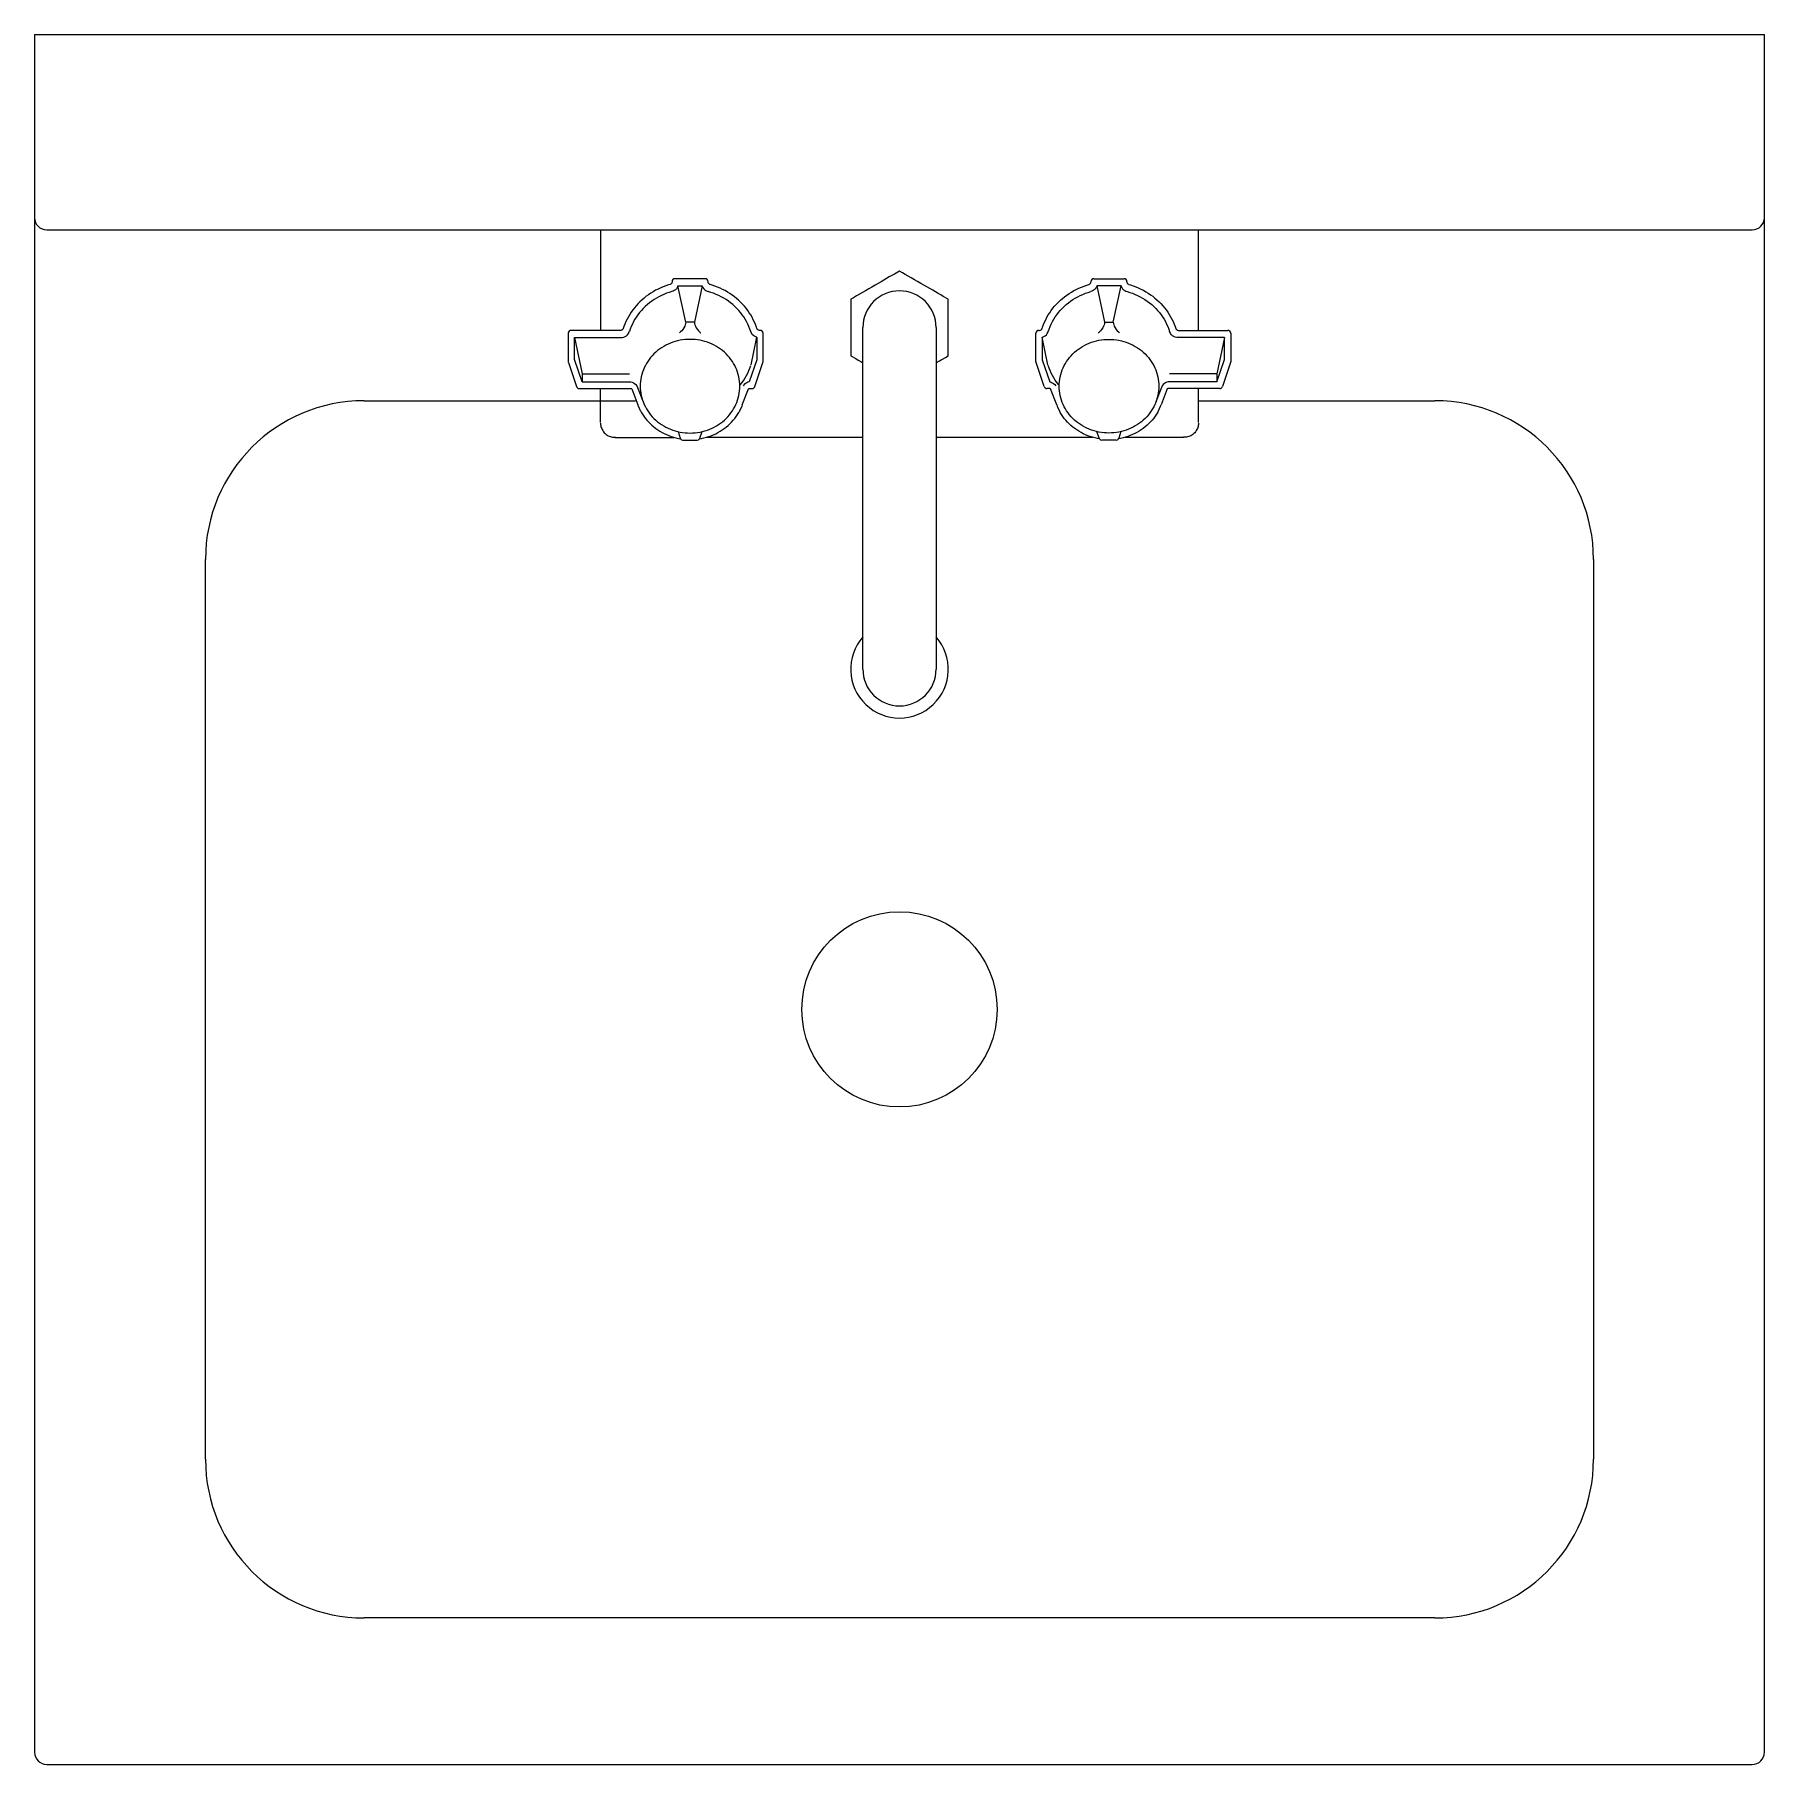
# Model space of a CAD drawing. Header units: inches. Extents: x 10091 to 10541, y 17551 to 18001.
import ezdxf

# ---------------------------------------------------------------- set-up
doc = ezdxf.new("R2010")
doc.units = ezdxf.units.IN
doc.header["$MEASUREMENT"] = 0
doc.layers.add('freecads.com', color=7, linetype='Continuous')

msp = doc.modelspace()

# ---------------------------------------------------------------- linework, layer by layer
at = {"layer": 'freecads.com'}
for p, q in [((10091.24, 18000.94), (10541.24, 18000.94)), ((10091.24, 18000.94), (10091.24, 17554.11)), ((10541.24, 17554.11), (10541.24, 18000.94)), ((10094.41, 17950.14), (10538.06, 17950.14)), ((10238.45, 17950.14), (10238.45, 17943.14)), ((10394.03, 17943.14), (10394.03, 17950.14)), ((10238.45, 17943.14), (10238.45, 17923.99)), ((10394.03, 17923.99), (10394.03, 17943.14)), ((10265.69, 17937.42), (10257.82, 17937.42)), ((10312.17, 17937.05), (10311.43, 17936.63)), ((10312.88, 17937.47), (10312.17, 17937.05)), ((10313.59, 17937.88), (10312.88, 17937.47)), ((10314.27, 17938.27), (10313.59, 17937.88)), ((10314.94, 17938.65), (10314.27, 17938.27)), ((10316.24, 17939.4), (10314.94, 17938.65)), ((10316.98, 17938.97), (10316.24, 17939.4)), ((10317.74, 17938.54), (10316.98, 17938.97)), ((10318.51, 17938.09), (10317.74, 17938.54)), ((10319.29, 17937.64), (10318.51, 17938.09)), ((10320.11, 17937.17), (10319.29, 17937.64)), ((10320.94, 17936.69), (10320.11, 17937.17)), ((10366.79, 17937.42), (10374.65, 17937.42)), ((10250.36, 17932.86), (10249.8, 17932.41)), ((10250.95, 17933.28), (10250.36, 17932.86)), ((10251.55, 17933.68), (10250.95, 17933.28)), ((10252.16, 17934.06), (10251.55, 17933.68)), ((10252.8, 17934.42), (10252.16, 17934.06)), ((10253.45, 17934.75), (10252.8, 17934.42)), ((10253.64, 17932.73), (10253, 17932.38)), ((10254.11, 17935.05), (10253.45, 17934.75)), ((10254.3, 17933.06), (10253.64, 17932.73)), ((10254.78, 17935.33), (10254.11, 17935.05)), ((10254.97, 17933.36), (10254.3, 17933.06)), ((10255.47, 17935.58), (10254.78, 17935.33)), ((10255.65, 17933.64), (10254.97, 17933.36)), ((10256.16, 17935.81), (10255.47, 17935.58)), ((10256.35, 17933.88), (10255.65, 17933.64)), ((10256.54, 17935.92), (10256.16, 17935.81)), ((10257.05, 17934.1), (10256.35, 17933.88)), ((10256.56, 17935.93), (10256.54, 17935.92)), ((10256.69, 17935.98), (10256.56, 17935.93)), ((10256.81, 17936.06), (10256.69, 17935.98)), ((10256.91, 17936.16), (10256.81, 17936.06)), ((10256.99, 17936.26), (10256.91, 17936.16)), ((10257.04, 17936.38), (10256.99, 17936.26)), ((10257.06, 17936.51), (10257.04, 17936.38)), ((10257.34, 17934.2), (10257.05, 17934.1)), ((10257.06, 17936.66), (10257.06, 17936.56)), ((10257.06, 17936.56), (10257.06, 17936.51)), ((10257.62, 17934.33), (10257.34, 17934.2)), ((10257.93, 17934.55), (10257.62, 17934.33)), ((10258.2, 17934.82), (10257.93, 17934.55)), ((10258.42, 17935.13), (10258.2, 17934.82)), ((10258.58, 17935.47), (10258.42, 17935.13)), ((10258.61, 17935.54), (10258.58, 17935.47)), ((10260.64, 17926.09), (10258.61, 17935.54)), ((10258.61, 17935.54), (10264.9, 17935.54)), ((10264.9, 17935.54), (10262.87, 17926.09)), ((10264.9, 17935.54), (10264.93, 17935.47)), ((10264.93, 17935.47), (10265.09, 17935.13)), ((10265.09, 17935.13), (10265.31, 17934.82)), ((10265.31, 17934.82), (10265.58, 17934.55)), ((10265.58, 17934.55), (10265.9, 17934.33)), ((10265.9, 17934.33), (10266.17, 17934.2)), ((10266.17, 17934.2), (10266.46, 17934.1)), ((10266.45, 17936.56), (10266.45, 17936.66)), ((10266.45, 17936.49), (10266.45, 17936.56)), ((10266.48, 17936.37), (10266.45, 17936.49)), ((10267.17, 17933.88), (10266.46, 17934.1)), ((10266.53, 17936.25), (10266.48, 17936.37)), ((10266.6, 17936.15), (10266.53, 17936.25)), ((10266.7, 17936.06), (10266.6, 17936.15)), ((10266.81, 17935.99), (10266.7, 17936.06)), ((10266.94, 17935.93), (10266.81, 17935.99)), ((10266.97, 17935.92), (10266.94, 17935.93)), ((10267.53, 17935.76), (10266.97, 17935.92)), ((10267.86, 17933.64), (10267.17, 17933.88)), ((10268.22, 17935.52), (10267.53, 17935.76)), ((10268.54, 17933.36), (10267.86, 17933.64)), ((10268.91, 17935.26), (10268.22, 17935.52)), ((10269.21, 17933.06), (10268.54, 17933.36)), ((10269.58, 17934.98), (10268.91, 17935.26)), ((10269.87, 17932.73), (10269.21, 17933.06)), ((10270.23, 17934.66), (10269.58, 17934.98)), ((10270.51, 17932.38), (10269.87, 17932.73)), ((10270.88, 17934.33), (10270.23, 17934.66)), ((10271.51, 17933.97), (10270.88, 17934.33)), ((10272.12, 17933.58), (10271.51, 17933.97)), ((10272.72, 17933.18), (10272.12, 17933.58)), ((10273.29, 17932.75), (10272.72, 17933.18)), ((10273.85, 17932.29), (10273.29, 17932.75)), ((10304.28, 17932.5), (10303.54, 17932.07)), ((10305.04, 17932.94), (10304.28, 17932.5)), ((10305.81, 17933.38), (10305.04, 17932.94)), ((10306.59, 17933.83), (10305.81, 17933.38)), ((10307.41, 17934.3), (10306.59, 17933.83)), ((10308.24, 17934.78), (10307.41, 17934.3)), ((10309.06, 17935.26), (10308.24, 17934.78)), ((10309.89, 17935.74), (10309.06, 17935.26)), ((10310.69, 17936.2), (10309.89, 17935.74)), ((10311.43, 17936.63), (10310.69, 17936.2)), ((10321.76, 17936.22), (10320.94, 17936.69)), ((10322.59, 17935.74), (10321.76, 17936.22)), ((10323.39, 17935.28), (10322.59, 17935.74)), ((10324.13, 17934.85), (10323.39, 17935.28)), ((10324.87, 17934.42), (10324.13, 17934.85)), ((10325.58, 17934.01), (10324.87, 17934.42)), ((10326.29, 17933.6), (10325.58, 17934.01)), ((10326.97, 17933.21), (10326.29, 17933.6)), ((10327.64, 17932.82), (10326.97, 17933.21)), ((10328.94, 17932.07), (10327.64, 17932.82)), ((10358.63, 17932.29), (10359.19, 17932.75)), ((10359.19, 17932.75), (10359.76, 17933.18)), ((10359.76, 17933.18), (10360.36, 17933.58)), ((10360.36, 17933.58), (10360.97, 17933.97)), ((10360.97, 17933.97), (10361.6, 17934.33)), ((10361.6, 17934.33), (10362.24, 17934.66)), ((10361.97, 17932.38), (10362.61, 17932.73)), ((10362.24, 17934.66), (10362.9, 17934.98)), ((10362.61, 17932.73), (10363.26, 17933.06)), ((10362.9, 17934.98), (10363.57, 17935.26)), ((10363.26, 17933.06), (10363.93, 17933.36)), ((10363.57, 17935.26), (10364.26, 17935.52)), ((10363.93, 17933.36), (10364.62, 17933.64)), ((10364.26, 17935.52), (10364.95, 17935.76)), ((10364.62, 17933.64), (10365.31, 17933.88)), ((10364.95, 17935.76), (10365.51, 17935.92)), ((10365.31, 17933.88), (10366.02, 17934.1)), ((10365.51, 17935.92), (10365.54, 17935.93)), ((10365.54, 17935.93), (10365.67, 17935.99)), ((10365.67, 17935.99), (10365.78, 17936.06)), ((10365.78, 17936.06), (10365.88, 17936.15)), ((10365.88, 17936.15), (10365.95, 17936.25)), ((10365.95, 17936.25), (10366, 17936.37)), ((10366, 17936.37), (10366.03, 17936.49)), ((10366.31, 17934.2), (10366.02, 17934.1)), ((10366.03, 17936.56), (10366.03, 17936.66)), ((10366.03, 17936.49), (10366.03, 17936.56)), ((10366.58, 17934.33), (10366.31, 17934.2)), ((10366.9, 17934.55), (10366.58, 17934.33)), ((10367.17, 17934.82), (10366.9, 17934.55)), ((10367.39, 17935.13), (10367.17, 17934.82)), ((10367.55, 17935.47), (10367.39, 17935.13)), ((10367.58, 17935.54), (10367.55, 17935.47)), ((10367.58, 17935.54), (10369.61, 17926.09)), ((10373.87, 17935.54), (10367.58, 17935.54)), ((10371.84, 17926.09), (10373.87, 17935.54)), ((10373.87, 17935.54), (10373.9, 17935.47)), ((10373.9, 17935.47), (10374.06, 17935.13)), ((10374.06, 17935.13), (10374.28, 17934.82)), ((10374.28, 17934.82), (10374.55, 17934.55)), ((10374.55, 17934.55), (10374.86, 17934.33)), ((10374.86, 17934.33), (10375.14, 17934.2)), ((10375.14, 17934.2), (10375.43, 17934.1)), ((10375.42, 17936.66), (10375.42, 17936.56)), ((10375.42, 17936.56), (10375.42, 17936.51)), ((10375.42, 17936.51), (10375.44, 17936.38)), ((10375.43, 17934.1), (10376.13, 17933.88)), ((10375.44, 17936.38), (10375.49, 17936.26)), ((10375.49, 17936.26), (10375.57, 17936.16)), ((10375.57, 17936.16), (10375.67, 17936.06)), ((10375.67, 17936.06), (10375.78, 17935.98)), ((10375.78, 17935.98), (10375.92, 17935.93)), ((10375.92, 17935.93), (10375.94, 17935.92)), ((10375.94, 17935.92), (10376.32, 17935.81)), ((10376.13, 17933.88), (10376.83, 17933.64)), ((10376.32, 17935.81), (10377.01, 17935.58)), ((10376.83, 17933.64), (10377.51, 17933.36)), ((10377.01, 17935.58), (10377.7, 17935.33)), ((10377.51, 17933.36), (10378.18, 17933.06)), ((10377.7, 17935.33), (10378.37, 17935.05)), ((10378.18, 17933.06), (10378.84, 17932.73)), ((10378.37, 17935.05), (10379.03, 17934.75)), ((10378.84, 17932.73), (10379.47, 17932.38)), ((10379.03, 17934.75), (10379.68, 17934.42)), ((10379.68, 17934.42), (10380.31, 17934.06)), ((10380.31, 17934.06), (10380.93, 17933.68)), ((10380.93, 17933.68), (10381.53, 17933.28)), ((10381.53, 17933.28), (10382.12, 17932.86)), ((10382.12, 17932.86), (10382.68, 17932.41)), ((10246.07, 17928.15), (10245.71, 17927.54)), ((10246.45, 17928.74), (10246.07, 17928.15)), ((10246.86, 17929.32), (10246.45, 17928.74)), ((10247.29, 17929.88), (10246.86, 17929.32)), ((10247.75, 17930.42), (10247.29, 17929.88)), ((10248.23, 17930.95), (10247.75, 17930.42)), ((10248.2, 17928.06), (10247.8, 17927.48)), ((10248.64, 17928.63), (10248.2, 17928.06)), ((10248.73, 17931.46), (10248.23, 17930.95)), ((10249.1, 17929.18), (10248.64, 17928.63)), ((10249.26, 17931.94), (10248.73, 17931.46)), ((10249.59, 17929.7), (10249.1, 17929.18)), ((10249.8, 17932.41), (10249.26, 17931.94)), ((10250.11, 17930.21), (10249.59, 17929.7)), ((10250.64, 17930.69), (10250.11, 17930.21)), ((10251.2, 17931.15), (10250.64, 17930.69)), ((10251.78, 17931.58), (10251.2, 17931.15)), ((10252.38, 17931.99), (10251.78, 17931.58)), ((10253, 17932.38), (10252.38, 17931.99)), ((10271.13, 17931.99), (10270.51, 17932.38)), ((10271.73, 17931.58), (10271.13, 17931.99)), ((10272.31, 17931.15), (10271.73, 17931.58)), ((10272.87, 17930.69), (10272.31, 17931.15)), ((10273.41, 17930.21), (10272.87, 17930.69)), ((10273.92, 17929.7), (10273.41, 17930.21)), ((10274.39, 17931.82), (10273.85, 17932.29)), ((10274.41, 17929.18), (10273.92, 17929.7)), ((10274.91, 17931.33), (10274.39, 17931.82)), ((10274.87, 17928.63), (10274.41, 17929.18)), ((10275.31, 17928.06), (10274.87, 17928.63)), ((10275.41, 17930.82), (10274.91, 17931.33)), ((10275.72, 17927.48), (10275.31, 17928.06)), ((10275.88, 17930.29), (10275.41, 17930.82)), ((10276.33, 17929.74), (10275.88, 17930.29)), ((10276.76, 17929.17), (10276.33, 17929.74)), ((10277.16, 17928.59), (10276.76, 17929.17)), ((10277.54, 17928), (10277.16, 17928.59)), ((10303.54, 17932.07), (10303.54, 17924.74)), ((10328.94, 17924.74), (10328.94, 17932.07)), ((10354.94, 17928), (10355.32, 17928.59)), ((10355.32, 17928.59), (10355.72, 17929.17)), ((10355.72, 17929.17), (10356.15, 17929.74)), ((10356.15, 17929.74), (10356.6, 17930.29)), ((10356.6, 17930.29), (10357.07, 17930.82)), ((10356.76, 17927.48), (10357.17, 17928.06)), ((10357.07, 17930.82), (10357.57, 17931.33)), ((10357.17, 17928.06), (10357.61, 17928.63)), ((10357.57, 17931.33), (10358.09, 17931.82)), ((10357.61, 17928.63), (10358.07, 17929.18)), ((10358.07, 17929.18), (10358.56, 17929.7)), ((10358.09, 17931.82), (10358.63, 17932.29)), ((10358.56, 17929.7), (10359.07, 17930.21)), ((10359.07, 17930.21), (10359.61, 17930.69)), ((10359.61, 17930.69), (10360.17, 17931.15)), ((10360.17, 17931.15), (10360.75, 17931.58)), ((10360.75, 17931.58), (10361.35, 17931.99)), ((10361.35, 17931.99), (10361.97, 17932.38)), ((10379.47, 17932.38), (10380.1, 17931.99)), ((10380.1, 17931.99), (10380.7, 17931.58)), ((10380.7, 17931.58), (10381.28, 17931.15)), ((10381.28, 17931.15), (10381.84, 17930.69)), ((10381.84, 17930.69), (10382.37, 17930.21)), ((10382.37, 17930.21), (10382.89, 17929.7)), ((10382.68, 17932.41), (10383.22, 17931.94)), ((10382.89, 17929.7), (10383.38, 17929.18)), ((10383.22, 17931.94), (10383.75, 17931.46)), ((10383.38, 17929.18), (10383.84, 17928.63)), ((10383.75, 17931.46), (10384.25, 17930.95)), ((10383.84, 17928.63), (10384.27, 17928.06)), ((10384.25, 17930.95), (10384.73, 17930.42)), ((10384.27, 17928.06), (10384.68, 17927.48)), ((10384.73, 17930.42), (10385.19, 17929.88)), ((10385.19, 17929.88), (10385.62, 17929.32)), ((10385.62, 17929.32), (10386.03, 17928.74)), ((10386.03, 17928.74), (10386.41, 17928.15)), ((10386.41, 17928.15), (10386.77, 17927.54)), ((10243.64, 17923.99), (10230.84, 17923.99)), ((10243.71, 17923.99), (10243.64, 17923.99)), ((10243.85, 17924.02), (10243.71, 17923.99)), ((10243.98, 17924.06), (10243.85, 17924.02)), ((10244.11, 17924.13), (10243.98, 17924.06)), ((10244.21, 17924.22), (10244.11, 17924.13)), ((10244.29, 17924.31), (10244.21, 17924.22)), ((10244.35, 17924.43), (10244.29, 17924.31)), ((10244.37, 17924.48), (10244.35, 17924.43)), ((10244.55, 17924.99), (10244.37, 17924.47)), ((10244.8, 17925.65), (10244.55, 17924.99)), ((10245.07, 17926.29), (10244.8, 17925.65)), ((10245.38, 17926.92), (10245.07, 17926.29)), ((10245.71, 17927.54), (10245.38, 17926.92)), ((10245.86, 17923.4), (10245.96, 17923.68)), ((10246.19, 17924.34), (10245.96, 17923.68)), ((10246.45, 17924.99), (10246.19, 17924.34)), ((10246.74, 17925.64), (10246.45, 17924.99)), ((10247.06, 17926.27), (10246.74, 17925.64)), ((10247.42, 17926.88), (10247.06, 17926.27)), ((10247.8, 17927.48), (10247.42, 17926.88)), ((10259.3, 17923.61), (10259, 17923.36)), ((10259.59, 17923.91), (10259.3, 17923.61)), ((10259.87, 17924.25), (10259.59, 17923.91)), ((10260.13, 17924.65), (10259.87, 17924.25)), ((10260.36, 17925.1), (10260.13, 17924.65)), ((10260.48, 17925.41), (10260.36, 17925.1)), ((10260.58, 17925.74), (10260.48, 17925.41)), ((10260.64, 17926.09), (10260.58, 17925.74)), ((10262.87, 17926.09), (10260.64, 17926.09)), ((10262.87, 17926.09), (10262.94, 17925.74)), ((10262.94, 17925.74), (10263.03, 17925.41)), ((10263.03, 17925.41), (10263.16, 17925.1)), ((10263.16, 17925.1), (10263.38, 17924.65)), ((10263.38, 17924.65), (10263.65, 17924.25)), ((10263.65, 17924.25), (10263.92, 17923.91)), ((10263.92, 17923.91), (10264.21, 17923.61)), ((10264.21, 17923.61), (10264.51, 17923.36)), ((10276.1, 17926.88), (10275.72, 17927.48)), ((10276.45, 17926.27), (10276.1, 17926.88)), ((10276.77, 17925.64), (10276.45, 17926.27)), ((10277.06, 17924.99), (10276.77, 17925.64)), ((10277.32, 17924.34), (10277.06, 17924.99)), ((10277.55, 17923.68), (10277.32, 17924.34)), ((10277.89, 17927.39), (10277.54, 17928)), ((10277.65, 17923.4), (10277.55, 17923.68)), ((10278.21, 17926.77), (10277.89, 17927.39)), ((10278.51, 17926.13), (10278.21, 17926.77)), ((10278.78, 17925.49), (10278.51, 17926.13)), ((10279.02, 17924.83), (10278.78, 17925.49)), ((10279.14, 17924.47), (10279.02, 17924.83)), ((10279.17, 17924.4), (10279.14, 17924.48)), ((10279.23, 17924.29), (10279.17, 17924.4)), ((10279.32, 17924.2), (10279.23, 17924.29)), ((10279.42, 17924.12), (10279.32, 17924.2)), ((10279.55, 17924.05), (10279.42, 17924.12)), ((10279.68, 17924.01), (10279.55, 17924.05)), ((10279.82, 17923.99), (10279.68, 17924.01)), ((10279.87, 17923.99), (10279.82, 17923.99)), ((10279.97, 17923.99), (10279.87, 17923.99)), ((10303.54, 17924.74), (10303.54, 17917.41)), ((10306.71, 17835.84), (10306.71, 17924.74)), ((10325.76, 17924.74), (10325.76, 17835.84)), ((10328.94, 17917.41), (10328.94, 17924.74)), ((10352.5, 17923.99), (10352.61, 17923.99)), ((10352.61, 17923.99), (10352.65, 17923.99)), ((10352.65, 17923.99), (10352.8, 17924.01)), ((10352.8, 17924.01), (10352.93, 17924.05)), ((10352.93, 17924.05), (10353.06, 17924.12)), ((10353.06, 17924.12), (10353.16, 17924.2)), ((10353.16, 17924.2), (10353.25, 17924.29)), ((10353.25, 17924.29), (10353.31, 17924.4)), ((10353.31, 17924.4), (10353.34, 17924.48)), ((10353.34, 17924.47), (10353.46, 17924.83)), ((10353.46, 17924.83), (10353.7, 17925.49)), ((10353.7, 17925.49), (10353.97, 17926.13)), ((10353.97, 17926.13), (10354.27, 17926.77)), ((10354.27, 17926.77), (10354.59, 17927.39)), ((10354.59, 17927.39), (10354.94, 17928)), ((10354.82, 17923.4), (10354.93, 17923.68)), ((10354.93, 17923.68), (10355.16, 17924.34)), ((10355.16, 17924.34), (10355.42, 17924.99)), ((10355.42, 17924.99), (10355.71, 17925.64)), ((10355.71, 17925.64), (10356.03, 17926.27)), ((10356.03, 17926.27), (10356.38, 17926.88)), ((10356.38, 17926.88), (10356.76, 17927.48)), ((10368.27, 17923.61), (10367.97, 17923.36)), ((10368.56, 17923.91), (10368.27, 17923.61)), ((10368.83, 17924.25), (10368.56, 17923.91)), ((10369.1, 17924.65), (10368.83, 17924.25)), ((10369.32, 17925.1), (10369.1, 17924.65)), ((10369.45, 17925.41), (10369.32, 17925.1)), ((10369.54, 17925.74), (10369.45, 17925.41)), ((10369.61, 17926.09), (10369.54, 17925.74)), ((10369.61, 17926.09), (10371.84, 17926.09)), ((10371.84, 17926.09), (10371.9, 17925.74)), ((10371.9, 17925.74), (10372, 17925.41)), ((10372, 17925.41), (10372.12, 17925.1)), ((10372.12, 17925.1), (10372.35, 17924.65)), ((10372.35, 17924.65), (10372.61, 17924.25)), ((10372.61, 17924.25), (10372.89, 17923.91)), ((10372.89, 17923.91), (10373.18, 17923.61)), ((10373.18, 17923.61), (10373.48, 17923.36)), ((10384.68, 17927.48), (10385.06, 17926.88)), ((10385.06, 17926.88), (10385.41, 17926.27)), ((10385.41, 17926.27), (10385.74, 17925.64)), ((10385.74, 17925.64), (10386.03, 17924.99)), ((10386.03, 17924.99), (10386.29, 17924.34)), ((10386.29, 17924.34), (10386.51, 17923.68)), ((10386.62, 17923.4), (10386.51, 17923.68)), ((10386.77, 17927.54), (10387.1, 17926.92)), ((10387.1, 17926.92), (10387.41, 17926.29)), ((10387.41, 17926.29), (10387.68, 17925.65)), ((10387.68, 17925.65), (10387.93, 17924.99)), ((10387.93, 17924.99), (10388.11, 17924.47)), ((10388.11, 17924.48), (10388.12, 17924.43)), ((10388.12, 17924.43), (10388.19, 17924.31)), ((10388.19, 17924.31), (10388.27, 17924.22)), ((10388.27, 17924.22), (10388.37, 17924.13)), ((10388.37, 17924.13), (10388.5, 17924.06)), ((10388.5, 17924.06), (10388.63, 17924.02)), ((10388.63, 17924.02), (10388.77, 17923.99)), ((10388.77, 17923.99), (10388.84, 17923.99)), ((10388.84, 17923.99), (10401.64, 17923.99)), ((10230.08, 17923.23), (10230.08, 17915.84)), ((10231.72, 17922.12), (10243.73, 17922.12)), ((10231.72, 17922.12), (10233.67, 17912.68)), ((10231.72, 17916.4), (10231.72, 17922.12)), ((10243.73, 17922.12), (10244.13, 17922.15)), ((10244.13, 17922.15), (10244.51, 17922.24)), ((10244.51, 17922.24), (10244.87, 17922.39)), ((10244.87, 17922.39), (10245.19, 17922.6)), ((10245.19, 17922.6), (10245.48, 17922.85)), ((10245.48, 17922.85), (10245.71, 17923.15)), ((10245.71, 17923.15), (10245.86, 17923.4)), ((10253.82, 17919.11), (10253.31, 17918.72)), ((10254.35, 17919.47), (10253.82, 17919.11)), ((10254.9, 17919.81), (10254.35, 17919.47)), ((10255.46, 17920.13), (10254.9, 17919.81)), ((10256.05, 17920.41), (10255.46, 17920.13)), ((10256.64, 17920.67), (10256.05, 17920.41)), ((10257.25, 17920.9), (10256.64, 17920.67)), ((10257.87, 17921.1), (10257.25, 17920.9)), ((10258.51, 17921.27), (10257.87, 17921.1)), ((10259.15, 17921.41), (10258.51, 17921.27)), ((10259, 17923.36), (10258.99, 17923.36)), ((10259.79, 17921.52), (10259.15, 17921.41)), ((10260.44, 17921.6), (10259.79, 17921.52)), ((10261.1, 17921.64), (10260.44, 17921.6)), ((10261.76, 17921.66), (10261.1, 17921.64)), ((10262.41, 17921.64), (10261.76, 17921.66)), ((10263.07, 17921.6), (10262.41, 17921.64)), ((10263.72, 17921.52), (10263.07, 17921.6)), ((10264.37, 17921.41), (10263.72, 17921.52)), ((10265.01, 17921.27), (10264.37, 17921.41)), ((10264.51, 17923.36), (10264.52, 17923.36)), ((10265.64, 17921.1), (10265.01, 17921.27)), ((10266.26, 17920.9), (10265.64, 17921.1)), ((10266.87, 17920.67), (10266.26, 17920.9)), ((10267.47, 17920.41), (10266.87, 17920.67)), ((10268.05, 17920.13), (10267.47, 17920.41)), ((10268.61, 17919.81), (10268.05, 17920.13)), ((10269.16, 17919.47), (10268.61, 17919.81)), ((10269.69, 17919.11), (10269.16, 17919.47)), ((10270.2, 17918.72), (10269.69, 17919.11)), ((10277.8, 17923.15), (10277.65, 17923.4)), ((10278.03, 17922.85), (10277.8, 17923.15)), ((10278.32, 17922.6), (10278.03, 17922.85)), ((10278.65, 17922.39), (10278.32, 17922.6)), ((10278.32, 17918.44), (10279.09, 17922.22)), ((10279, 17922.24), (10278.65, 17922.39)), ((10279.09, 17922.22), (10279, 17922.24)), ((10279.09, 17922.22), (10279.09, 17916.3)), ((10280.74, 17915.84), (10280.74, 17923.23)), ((10351.74, 17915.84), (10351.74, 17923.23)), ((10353.39, 17922.22), (10353.47, 17922.24)), ((10353.39, 17922.22), (10353.39, 17916.3)), ((10354.16, 17918.44), (10353.39, 17922.22)), ((10353.47, 17922.24), (10353.83, 17922.39)), ((10353.83, 17922.39), (10354.16, 17922.6)), ((10354.16, 17922.6), (10354.44, 17922.85)), ((10354.44, 17922.85), (10354.68, 17923.15)), ((10354.68, 17923.15), (10354.82, 17923.4)), ((10362.28, 17918.72), (10362.79, 17919.11)), ((10362.79, 17919.11), (10363.32, 17919.47)), ((10363.32, 17919.47), (10363.87, 17919.81)), ((10363.87, 17919.81), (10364.43, 17920.13)), ((10364.43, 17920.13), (10365.01, 17920.41)), ((10365.01, 17920.41), (10365.61, 17920.67)), ((10365.61, 17920.67), (10366.22, 17920.9)), ((10366.22, 17920.9), (10366.84, 17921.1)), ((10366.84, 17921.1), (10367.47, 17921.27)), ((10367.47, 17921.27), (10368.11, 17921.41)), ((10367.97, 17923.36), (10367.96, 17923.36)), ((10368.11, 17921.41), (10368.76, 17921.52)), ((10368.76, 17921.52), (10369.41, 17921.6)), ((10369.41, 17921.6), (10370.07, 17921.64)), ((10370.07, 17921.64), (10370.72, 17921.66)), ((10370.72, 17921.66), (10371.38, 17921.64)), ((10371.38, 17921.64), (10372.03, 17921.6)), ((10372.03, 17921.6), (10372.69, 17921.52)), ((10372.69, 17921.52), (10373.33, 17921.41)), ((10373.33, 17921.41), (10373.97, 17921.27)), ((10373.48, 17923.36), (10373.49, 17923.36)), ((10373.97, 17921.27), (10374.6, 17921.1)), ((10374.6, 17921.1), (10375.23, 17920.9)), ((10375.23, 17920.9), (10375.84, 17920.67)), ((10375.84, 17920.67), (10376.43, 17920.41)), ((10376.43, 17920.41), (10377.02, 17920.13)), ((10377.02, 17920.13), (10377.58, 17919.81)), ((10377.58, 17919.81), (10378.13, 17919.47)), ((10378.13, 17919.47), (10378.66, 17919.11)), ((10378.66, 17919.11), (10379.17, 17918.72)), ((10386.77, 17923.15), (10386.62, 17923.4)), ((10387, 17922.85), (10386.77, 17923.15)), ((10387.29, 17922.6), (10387, 17922.85)), ((10387.61, 17922.39), (10387.29, 17922.6)), ((10387.97, 17922.24), (10387.61, 17922.39)), ((10388.35, 17922.15), (10387.97, 17922.24)), ((10388.75, 17922.12), (10388.35, 17922.15)), ((10400.75, 17922.12), (10388.75, 17922.12)), ((10400.75, 17922.12), (10398.81, 17912.68)), ((10400.75, 17916.4), (10400.75, 17922.12)), ((10402.4, 17923.23), (10402.4, 17915.84)), ((10230.12, 17915.6), (10232.2, 17909.4)), ((10233.67, 17910.62), (10231.72, 17916.4)), ((10250.12, 17914.84), (10249.84, 17914.28)), ((10250.42, 17915.39), (10250.12, 17914.84)), ((10250.75, 17915.92), (10250.42, 17915.39)), ((10251.11, 17916.44), (10250.75, 17915.92)), ((10251.5, 17916.93), (10251.11, 17916.44)), ((10251.92, 17917.41), (10251.5, 17916.93)), ((10252.36, 17917.87), (10251.92, 17917.41)), ((10252.82, 17918.31), (10252.36, 17917.87)), ((10253.31, 17918.72), (10252.82, 17918.31)), ((10270.69, 17918.31), (10270.2, 17918.72)), ((10271.15, 17917.87), (10270.69, 17918.31)), ((10271.59, 17917.41), (10271.15, 17917.87)), ((10272.01, 17916.93), (10271.59, 17917.41)), ((10272.4, 17916.44), (10272.01, 17916.93)), ((10272.76, 17915.92), (10272.4, 17916.44)), ((10273.09, 17915.39), (10272.76, 17915.92)), ((10273.4, 17914.84), (10273.09, 17915.39)), ((10273.67, 17914.28), (10273.4, 17914.84)), ((10279.09, 17916.3), (10277.14, 17910.59)), ((10277.32, 17914.17), (10277.55, 17914.84)), ((10277.61, 17915.01), (10278.32, 17918.44)), ((10278.61, 17909.4), (10280.7, 17915.6)), ((10303.54, 17917.41), (10304.84, 17916.66)), ((10304.84, 17916.66), (10305.51, 17916.27)), ((10305.51, 17916.27), (10306.19, 17915.88)), ((10306.19, 17915.88), (10306.71, 17915.57)), ((10325.76, 17915.57), (10325.89, 17915.65)), ((10325.89, 17915.65), (10326.67, 17916.1)), ((10326.67, 17916.1), (10327.05, 17916.32)), ((10327.05, 17916.32), (10327.43, 17916.54)), ((10327.43, 17916.54), (10328.19, 17916.98)), ((10328.19, 17916.98), (10328.94, 17917.41)), ((10353.87, 17909.4), (10351.78, 17915.6)), ((10353.39, 17916.3), (10355.34, 17910.59)), ((10354.87, 17915.01), (10354.16, 17918.44)), ((10355.16, 17914.17), (10354.93, 17914.84)), ((10358.81, 17914.28), (10359.08, 17914.84)), ((10359.08, 17914.84), (10359.39, 17915.39)), ((10359.39, 17915.39), (10359.72, 17915.92)), ((10359.72, 17915.92), (10360.08, 17916.44)), ((10360.08, 17916.44), (10360.47, 17916.93)), ((10360.47, 17916.93), (10360.89, 17917.41)), ((10360.89, 17917.41), (10361.33, 17917.87)), ((10361.33, 17917.87), (10361.79, 17918.31)), ((10361.79, 17918.31), (10362.28, 17918.72)), ((10379.17, 17918.72), (10379.66, 17918.31)), ((10379.66, 17918.31), (10380.12, 17917.87)), ((10380.12, 17917.87), (10380.56, 17917.41)), ((10380.56, 17917.41), (10380.98, 17916.93)), ((10380.98, 17916.93), (10381.36, 17916.44)), ((10381.36, 17916.44), (10381.73, 17915.92)), ((10381.73, 17915.92), (10382.06, 17915.39)), ((10382.06, 17915.39), (10382.36, 17914.84)), ((10382.36, 17914.84), (10382.64, 17914.28)), ((10398.81, 17910.62), (10400.75, 17916.4)), ((10402.36, 17915.6), (10400.27, 17909.4)), ((10233.67, 17912.68), (10245.98, 17912.68)), ((10233.67, 17912.68), (10233.67, 17910.62)), ((10233.67, 17910.62), (10245.98, 17910.62)), ((10245.98, 17910.62), (10246.05, 17910.62)), ((10246.05, 17910.62), (10246.39, 17910.58)), ((10246.39, 17910.58), (10246.72, 17910.5)), ((10246.72, 17910.5), (10247.02, 17910.37)), ((10247.02, 17910.37), (10247.3, 17910.2)), ((10247.3, 17910.2), (10247.67, 17909.89)), ((10248.81, 17910.09), (10248.79, 17909.48)), ((10248.86, 17910.71), (10248.81, 17910.09)), ((10248.94, 17911.32), (10248.86, 17910.71)), ((10249.06, 17911.93), (10248.94, 17911.32)), ((10249.21, 17912.53), (10249.06, 17911.93)), ((10249.39, 17913.12), (10249.21, 17912.53)), ((10249.6, 17913.71), (10249.39, 17913.12)), ((10249.84, 17914.28), (10249.6, 17913.71)), ((10273.91, 17913.71), (10273.67, 17914.28)), ((10274.13, 17913.12), (10273.91, 17913.71)), ((10274.31, 17912.53), (10274.13, 17913.12)), ((10274.45, 17911.93), (10274.31, 17912.53)), ((10274.57, 17911.32), (10274.45, 17911.93)), ((10274.65, 17910.71), (10274.57, 17911.32)), ((10274.7, 17910.09), (10274.65, 17910.71)), ((10274.72, 17909.48), (10274.7, 17910.09)), ((10274.87, 17909.89), (10275.31, 17910.45)), ((10275.31, 17910.45), (10275.72, 17911.03)), ((10275.72, 17911.03), (10276.1, 17911.63)), ((10276.21, 17910.2), (10275.84, 17909.89)), ((10276.1, 17911.63), (10276.45, 17912.25)), ((10276.49, 17910.37), (10276.21, 17910.2)), ((10276.45, 17912.25), (10276.77, 17912.88)), ((10276.79, 17910.5), (10276.49, 17910.37)), ((10276.77, 17912.88), (10277.06, 17913.52)), ((10277.14, 17910.59), (10276.79, 17910.5)), ((10277.06, 17913.52), (10277.32, 17914.17)), ((10355.42, 17913.52), (10355.16, 17914.17)), ((10355.34, 17910.59), (10355.69, 17910.5)), ((10355.71, 17912.88), (10355.42, 17913.52)), ((10355.69, 17910.5), (10355.99, 17910.37)), ((10356.03, 17912.25), (10355.71, 17912.88)), ((10355.99, 17910.37), (10356.27, 17910.2)), ((10356.38, 17911.63), (10356.03, 17912.25)), ((10356.27, 17910.2), (10356.64, 17909.89)), ((10356.76, 17911.03), (10356.38, 17911.63)), ((10357.17, 17910.45), (10356.76, 17911.03)), ((10357.61, 17909.89), (10357.17, 17910.45)), ((10357.76, 17909.48), (10357.78, 17910.09)), ((10357.78, 17910.09), (10357.83, 17910.71)), ((10357.83, 17910.71), (10357.91, 17911.32)), ((10357.91, 17911.32), (10358.02, 17911.93)), ((10358.02, 17911.93), (10358.17, 17912.53)), ((10358.17, 17912.53), (10358.35, 17913.12)), ((10358.35, 17913.12), (10358.57, 17913.71)), ((10358.57, 17913.71), (10358.81, 17914.28)), ((10382.64, 17914.28), (10382.88, 17913.71)), ((10382.88, 17913.71), (10383.09, 17913.12)), ((10383.09, 17913.12), (10383.27, 17912.53)), ((10383.27, 17912.53), (10383.42, 17911.93)), ((10383.42, 17911.93), (10383.54, 17911.32)), ((10383.54, 17911.32), (10383.62, 17910.71)), ((10383.62, 17910.71), (10383.67, 17910.09)), ((10383.67, 17910.09), (10383.69, 17909.48)), ((10385.18, 17910.2), (10384.81, 17909.89)), ((10385.46, 17910.37), (10385.18, 17910.2)), ((10385.76, 17910.5), (10385.46, 17910.37)), ((10386.09, 17910.58), (10385.76, 17910.5)), ((10386.43, 17910.62), (10386.09, 17910.58)), ((10386.5, 17910.62), (10386.43, 17910.62)), ((10398.81, 17912.68), (10386.5, 17912.68)), ((10398.81, 17910.62), (10386.5, 17910.62)), ((10398.81, 17912.68), (10398.81, 17910.62)), ((10176.96, 17905.69), (10247.55, 17905.69)), ((10232.93, 17908.88), (10246.16, 17908.88)), ((10238.45, 17901.88), (10238.45, 17908.88)), ((10246.16, 17908.87), (10246.27, 17908.87)), ((10246.27, 17908.87), (10246.4, 17908.84)), ((10246.4, 17908.84), (10246.51, 17908.79)), ((10246.51, 17908.79), (10246.57, 17908.75)), ((10246.57, 17908.75), (10248.16, 17904.59)), ((10247.67, 17909.89), (10247.95, 17909.58)), ((10247.95, 17909.58), (10249.55, 17905.37)), ((10248.79, 17909.48), (10248.81, 17908.86)), ((10248.81, 17908.86), (10248.86, 17908.24)), ((10248.86, 17908.24), (10248.94, 17907.63)), ((10248.94, 17907.63), (10249.06, 17907.02)), ((10249.06, 17907.02), (10249.21, 17906.42)), ((10249.21, 17906.42), (10249.39, 17905.83)), ((10249.39, 17905.83), (10249.6, 17905.24)), ((10273.91, 17905.24), (10274.13, 17905.83)), ((10274.13, 17905.83), (10274.31, 17906.42)), ((10274.31, 17906.42), (10274.45, 17907.02)), ((10274.45, 17907.02), (10274.57, 17907.63)), ((10274.57, 17907.63), (10274.65, 17908.24)), ((10274.65, 17908.24), (10274.7, 17908.86)), ((10274.7, 17908.86), (10274.72, 17909.48)), ((10274.71, 17909.7), (10274.87, 17909.89)), ((10275.35, 17904.59), (10276.94, 17908.75)), ((10275.84, 17909.89), (10275.57, 17909.58)), ((10276.94, 17908.75), (10277, 17908.79)), ((10277, 17908.79), (10277.13, 17908.84)), ((10277.13, 17908.84), (10277.26, 17908.87)), ((10277.26, 17908.87), (10277.35, 17908.87)), ((10277.35, 17908.88), (10277.89, 17908.88)), ((10355.13, 17908.88), (10354.59, 17908.88)), ((10355.22, 17908.87), (10355.13, 17908.87)), ((10355.35, 17908.84), (10355.22, 17908.87)), ((10355.47, 17908.79), (10355.35, 17908.84)), ((10355.54, 17908.75), (10355.47, 17908.79)), ((10357.13, 17904.59), (10355.54, 17908.75)), ((10356.64, 17909.89), (10356.91, 17909.58)), ((10357.76, 17909.7), (10357.61, 17909.89)), ((10357.78, 17908.86), (10357.76, 17909.48)), ((10357.83, 17908.24), (10357.78, 17908.86)), ((10357.91, 17907.63), (10357.83, 17908.24)), ((10358.02, 17907.02), (10357.91, 17907.63)), ((10358.17, 17906.42), (10358.02, 17907.02)), ((10358.35, 17905.83), (10358.17, 17906.42)), ((10358.57, 17905.24), (10358.35, 17905.83)), ((10383.09, 17905.83), (10382.88, 17905.24)), ((10384.53, 17909.58), (10382.93, 17905.37)), ((10383.27, 17906.42), (10383.09, 17905.83)), ((10383.42, 17907.02), (10383.27, 17906.42)), ((10383.54, 17907.63), (10383.42, 17907.02)), ((10383.62, 17908.24), (10383.54, 17907.63)), ((10383.67, 17908.86), (10383.62, 17908.24)), ((10383.69, 17909.48), (10383.67, 17908.86)), ((10385.9, 17908.75), (10384.32, 17904.59)), ((10384.81, 17909.89), (10384.53, 17909.58)), ((10385.97, 17908.79), (10385.9, 17908.75)), ((10386.08, 17908.84), (10385.97, 17908.79)), ((10386.21, 17908.87), (10386.08, 17908.84)), ((10386.32, 17908.87), (10386.21, 17908.87)), ((10399.55, 17908.88), (10386.32, 17908.88)), ((10394.03, 17901.88), (10394.03, 17908.88)), ((10394.03, 17905.69), (10455.51, 17905.69)), ((10238.45, 17900.01), (10238.45, 17901.88)), ((10248.3, 17904.24), (10248.17, 17904.59)), ((10248.57, 17903.64), (10248.3, 17904.24)), ((10248.87, 17903.05), (10248.57, 17903.64)), ((10248.91, 17902.97), (10248.87, 17903.05)), ((10248.92, 17902.96), (10249.05, 17902.72)), ((10249.05, 17902.72), (10249.37, 17902.18)), ((10249.37, 17902.18), (10249.72, 17901.66)), ((10249.6, 17905.24), (10249.84, 17904.67)), ((10249.72, 17901.66), (10250.1, 17901.15)), ((10249.84, 17904.67), (10250.12, 17904.11)), ((10250.1, 17901.15), (10250.5, 17900.66)), ((10250.12, 17904.11), (10250.42, 17903.56)), ((10250.42, 17903.56), (10250.75, 17903.03)), ((10250.75, 17903.03), (10251.11, 17902.52)), ((10251.11, 17902.52), (10251.5, 17902.02)), ((10251.5, 17902.02), (10251.92, 17901.54)), ((10251.92, 17901.54), (10252.36, 17901.08)), ((10252.36, 17901.08), (10252.82, 17900.65)), ((10270.69, 17900.65), (10271.15, 17901.08)), ((10271.15, 17901.08), (10271.59, 17901.54)), ((10271.59, 17901.54), (10272.01, 17902.02)), ((10272.01, 17902.02), (10272.4, 17902.52)), ((10272.4, 17902.52), (10272.76, 17903.03)), ((10272.76, 17903.03), (10273.09, 17903.56)), ((10272.97, 17900.61), (10273.37, 17901.1)), ((10273.09, 17903.56), (10273.4, 17904.11)), ((10273.37, 17901.1), (10273.75, 17901.61)), ((10273.4, 17904.11), (10273.67, 17904.67)), ((10273.67, 17904.67), (10273.91, 17905.24)), ((10273.75, 17901.61), (10274.11, 17902.13)), ((10274.11, 17902.13), (10274.43, 17902.67)), ((10274.43, 17902.67), (10274.57, 17902.92)), ((10274.65, 17903.05), (10274.58, 17902.93)), ((10274.94, 17903.64), (10274.65, 17903.05)), ((10275.21, 17904.24), (10274.94, 17903.64)), ((10275.35, 17904.59), (10275.21, 17904.24)), ((10357.13, 17904.59), (10357.27, 17904.24)), ((10357.27, 17904.24), (10357.54, 17903.64)), ((10357.54, 17903.64), (10357.83, 17903.05)), ((10357.83, 17903.05), (10357.9, 17902.93)), ((10358.05, 17902.67), (10357.91, 17902.92)), ((10358.37, 17902.13), (10358.05, 17902.67)), ((10358.73, 17901.61), (10358.37, 17902.13)), ((10358.81, 17904.67), (10358.57, 17905.24)), ((10359.11, 17901.1), (10358.73, 17901.61)), ((10359.08, 17904.11), (10358.81, 17904.67)), ((10359.39, 17903.56), (10359.08, 17904.11)), ((10359.51, 17900.61), (10359.11, 17901.1)), ((10359.72, 17903.03), (10359.39, 17903.56)), ((10360.08, 17902.52), (10359.72, 17903.03)), ((10360.47, 17902.02), (10360.08, 17902.52)), ((10360.89, 17901.54), (10360.47, 17902.02)), ((10361.33, 17901.08), (10360.89, 17901.54)), ((10361.79, 17900.65), (10361.33, 17901.08)), ((10380.12, 17901.08), (10379.66, 17900.65)), ((10380.56, 17901.54), (10380.12, 17901.08)), ((10380.98, 17902.02), (10380.56, 17901.54)), ((10381.36, 17902.52), (10380.98, 17902.02)), ((10381.73, 17903.03), (10381.36, 17902.52)), ((10382.06, 17903.56), (10381.73, 17903.03)), ((10382.38, 17901.15), (10381.98, 17900.66)), ((10382.36, 17904.11), (10382.06, 17903.56)), ((10382.64, 17904.67), (10382.36, 17904.11)), ((10382.75, 17901.66), (10382.38, 17901.15)), ((10382.88, 17905.24), (10382.64, 17904.67)), ((10383.11, 17902.18), (10382.75, 17901.66)), ((10383.43, 17902.72), (10383.11, 17902.18)), ((10383.56, 17902.96), (10383.43, 17902.72)), ((10383.57, 17902.97), (10383.61, 17903.05)), ((10383.61, 17903.05), (10383.91, 17903.64)), ((10383.91, 17903.64), (10384.18, 17904.24)), ((10384.18, 17904.24), (10384.31, 17904.59)), ((10394.03, 17900.01), (10394.03, 17901.88)), ((10238.46, 17899.88), (10238.46, 17899.82)), ((10238.46, 17899.82), (10238.48, 17899.55)), ((10238.48, 17899.55), (10238.52, 17899.29)), ((10238.52, 17899.29), (10238.58, 17899.02)), ((10238.58, 17899.02), (10238.66, 17898.74)), ((10238.66, 17898.74), (10238.76, 17898.46)), ((10238.76, 17898.46), (10238.88, 17898.19)), ((10238.88, 17898.19), (10239.03, 17897.92)), ((10239.03, 17897.92), (10239.22, 17897.64)), ((10239.22, 17897.64), (10239.44, 17897.38)), ((10239.44, 17897.38), (10239.67, 17897.14)), ((10239.67, 17897.14), (10239.93, 17896.93)), ((10239.93, 17896.93), (10240.19, 17896.75)), ((10240.19, 17896.75), (10240.47, 17896.59)), ((10240.47, 17896.59), (10240.74, 17896.47)), ((10250.5, 17900.66), (10250.92, 17900.19)), ((10250.92, 17900.19), (10251.37, 17899.73)), ((10251.37, 17899.73), (10251.84, 17899.3)), ((10251.84, 17899.3), (10252.32, 17898.88)), ((10252.32, 17898.88), (10252.83, 17898.49)), ((10252.82, 17900.65), (10253.31, 17900.23)), ((10252.83, 17898.49), (10253.36, 17898.12)), ((10253.31, 17900.23), (10253.82, 17899.84)), ((10253.36, 17898.12), (10253.9, 17897.77)), ((10253.82, 17899.84), (10254.35, 17899.48)), ((10253.9, 17897.77), (10254.46, 17897.44)), ((10254.35, 17899.48), (10254.9, 17899.14)), ((10254.46, 17897.44), (10255.03, 17897.14)), ((10254.9, 17899.14), (10255.46, 17898.82)), ((10255.03, 17897.14), (10255.62, 17896.87)), ((10255.46, 17898.82), (10256.05, 17898.54)), ((10255.62, 17896.87), (10256.22, 17896.62)), ((10256.05, 17898.54), (10256.64, 17898.28)), ((10256.22, 17896.62), (10256.83, 17896.39)), ((10256.64, 17898.28), (10257.25, 17898.05)), ((10257.25, 17898.05), (10257.87, 17897.85)), ((10257.87, 17897.85), (10258.51, 17897.68)), ((10258.51, 17897.68), (10259.15, 17897.54)), ((10258.62, 17897.66), (10259.19, 17895.97)), ((10259.15, 17897.54), (10259.79, 17897.43)), ((10259.79, 17897.43), (10260.44, 17897.36)), ((10260.44, 17897.36), (10261.1, 17897.31)), ((10261.1, 17897.31), (10261.76, 17897.29)), ((10261.76, 17897.29), (10262.41, 17897.31)), ((10262.41, 17897.31), (10263.07, 17897.36)), ((10263.07, 17897.36), (10263.72, 17897.43)), ((10263.72, 17897.43), (10264.37, 17897.54)), ((10264.32, 17895.97), (10264.89, 17897.66)), ((10264.37, 17897.54), (10265.01, 17897.68)), ((10265.01, 17897.68), (10265.64, 17897.85)), ((10265.64, 17897.85), (10266.26, 17898.05)), ((10266.26, 17898.05), (10266.87, 17898.28)), ((10266.61, 17896.37), (10267.23, 17896.59)), ((10266.87, 17898.28), (10267.47, 17898.54)), ((10267.23, 17896.59), (10267.83, 17896.84)), ((10267.47, 17898.54), (10268.05, 17898.82)), ((10267.83, 17896.84), (10268.42, 17897.11)), ((10268.05, 17898.82), (10268.61, 17899.14)), ((10268.42, 17897.11), (10269, 17897.41)), ((10268.61, 17899.14), (10269.16, 17899.48)), ((10269, 17897.41), (10269.56, 17897.73)), ((10269.16, 17899.48), (10269.69, 17899.84)), ((10269.56, 17897.73), (10270.1, 17898.08)), ((10269.69, 17899.84), (10270.2, 17900.23)), ((10270.1, 17898.08), (10270.63, 17898.45)), ((10270.2, 17900.23), (10270.69, 17900.65)), ((10270.63, 17898.45), (10271.14, 17898.84)), ((10271.14, 17898.84), (10271.63, 17899.25)), ((10271.63, 17899.25), (10272.1, 17899.69)), ((10272.1, 17899.69), (10272.55, 17900.14)), ((10272.55, 17900.14), (10272.97, 17900.61)), ((10359.93, 17900.14), (10359.51, 17900.61)), ((10360.38, 17899.69), (10359.93, 17900.14)), ((10360.85, 17899.25), (10360.38, 17899.69)), ((10361.34, 17898.84), (10360.85, 17899.25)), ((10361.85, 17898.45), (10361.34, 17898.84)), ((10362.28, 17900.23), (10361.79, 17900.65)), ((10362.38, 17898.08), (10361.85, 17898.45)), ((10362.79, 17899.84), (10362.28, 17900.23)), ((10362.92, 17897.73), (10362.38, 17898.08)), ((10363.32, 17899.48), (10362.79, 17899.84)), ((10363.48, 17897.41), (10362.92, 17897.73)), ((10363.87, 17899.14), (10363.32, 17899.48)), ((10364.06, 17897.11), (10363.48, 17897.41)), ((10364.43, 17898.82), (10363.87, 17899.14)), ((10364.65, 17896.84), (10364.06, 17897.11)), ((10365.01, 17898.54), (10364.43, 17898.82)), ((10365.25, 17896.59), (10364.65, 17896.84)), ((10365.61, 17898.28), (10365.01, 17898.54)), ((10365.87, 17896.37), (10365.25, 17896.59)), ((10366.22, 17898.05), (10365.61, 17898.28)), ((10366.84, 17897.85), (10366.22, 17898.05)), ((10367.47, 17897.68), (10366.84, 17897.85)), ((10368.11, 17897.54), (10367.47, 17897.68)), ((10368.16, 17895.97), (10367.59, 17897.66)), ((10368.76, 17897.43), (10368.11, 17897.54)), ((10369.41, 17897.36), (10368.76, 17897.43)), ((10370.07, 17897.31), (10369.41, 17897.36)), ((10370.72, 17897.29), (10370.07, 17897.31)), ((10371.38, 17897.31), (10370.72, 17897.29)), ((10372.03, 17897.36), (10371.38, 17897.31)), ((10372.69, 17897.43), (10372.03, 17897.36)), ((10373.33, 17897.54), (10372.69, 17897.43)), ((10373.86, 17897.66), (10373.29, 17895.97)), ((10373.97, 17897.68), (10373.33, 17897.54)), ((10374.6, 17897.85), (10373.97, 17897.68)), ((10375.23, 17898.05), (10374.6, 17897.85)), ((10375.84, 17898.28), (10375.23, 17898.05)), ((10376.26, 17896.62), (10375.65, 17896.39)), ((10376.43, 17898.54), (10375.84, 17898.28)), ((10376.86, 17896.87), (10376.26, 17896.62)), ((10377.02, 17898.82), (10376.43, 17898.54)), ((10377.45, 17897.14), (10376.86, 17896.87)), ((10377.58, 17899.14), (10377.02, 17898.82)), ((10378.02, 17897.44), (10377.45, 17897.14)), ((10378.13, 17899.48), (10377.58, 17899.14)), ((10378.58, 17897.77), (10378.02, 17897.44)), ((10378.66, 17899.84), (10378.13, 17899.48)), ((10379.12, 17898.12), (10378.58, 17897.77)), ((10379.17, 17900.23), (10378.66, 17899.84)), ((10379.65, 17898.49), (10379.12, 17898.12)), ((10379.66, 17900.65), (10379.17, 17900.23)), ((10380.16, 17898.88), (10379.65, 17898.49)), ((10380.64, 17899.3), (10380.16, 17898.88)), ((10381.11, 17899.73), (10380.64, 17899.3)), ((10381.56, 17900.19), (10381.11, 17899.73)), ((10381.98, 17900.66), (10381.56, 17900.19)), ((10392.01, 17896.59), (10391.74, 17896.47)), ((10392.29, 17896.75), (10392.01, 17896.59)), ((10392.55, 17896.93), (10392.29, 17896.75)), ((10392.8, 17897.14), (10392.55, 17896.93)), ((10393.04, 17897.38), (10392.8, 17897.14)), ((10393.26, 17897.64), (10393.04, 17897.38)), ((10393.45, 17897.92), (10393.26, 17897.64)), ((10393.6, 17898.19), (10393.45, 17897.92)), ((10393.72, 17898.46), (10393.6, 17898.19)), ((10393.82, 17898.74), (10393.72, 17898.46)), ((10393.9, 17899.02), (10393.82, 17898.74)), ((10393.96, 17899.29), (10393.9, 17899.02)), ((10393.99, 17899.55), (10393.96, 17899.29)), ((10394.02, 17899.82), (10393.99, 17899.55)), ((10394.02, 17899.88), (10394.02, 17899.82)), ((10240.74, 17896.47), (10240.99, 17896.37)), ((10240.99, 17896.37), (10241.28, 17896.29)), ((10241.28, 17896.29), (10241.58, 17896.22)), ((10241.58, 17896.22), (10241.87, 17896.18)), ((10241.87, 17896.18), (10242.17, 17896.17)), ((10242.17, 17896.17), (10242.32, 17896.17)), ((10242.31, 17896.16), (10257.57, 17896.16)), ((10256.83, 17896.39), (10257.46, 17896.19)), ((10257.46, 17896.19), (10258.09, 17896.02)), ((10258.09, 17896.02), (10258.73, 17895.88)), ((10258.73, 17895.88), (10259.29, 17895.78)), ((10259.91, 17895.45), (10263.6, 17895.45)), ((10264.23, 17895.78), (10264.72, 17895.87)), ((10264.72, 17895.87), (10265.36, 17896.01)), ((10265.36, 17896.01), (10265.99, 17896.18)), ((10306.71, 17896.16), (10265.94, 17896.16)), ((10265.99, 17896.18), (10266.61, 17896.37)), ((10366.53, 17896.16), (10325.76, 17896.16)), ((10366.49, 17896.18), (10365.87, 17896.37)), ((10367.12, 17896.01), (10366.49, 17896.18)), ((10367.76, 17895.87), (10367.12, 17896.01)), ((10368.25, 17895.78), (10367.76, 17895.87)), ((10372.57, 17895.45), (10368.88, 17895.45)), ((10373.75, 17895.88), (10373.19, 17895.78)), ((10374.39, 17896.02), (10373.75, 17895.88)), ((10375.02, 17896.19), (10374.39, 17896.02)), ((10390.17, 17896.16), (10374.91, 17896.16)), ((10375.65, 17896.39), (10375.02, 17896.19)), ((10390.31, 17896.17), (10390.16, 17896.17)), ((10390.6, 17896.18), (10390.31, 17896.17)), ((10390.9, 17896.22), (10390.6, 17896.18)), ((10391.2, 17896.29), (10390.9, 17896.22)), ((10391.49, 17896.37), (10391.2, 17896.29)), ((10391.74, 17896.47), (10391.49, 17896.37)), ((10135.69, 17630.31), (10135.69, 17864.41)), ((10496.79, 17864.41), (10496.79, 17630.31)), ((10455.51, 17589.04), (10176.96, 17589.04)), ((10094.41, 17550.94), (10538.06, 17550.94))]:
    msp.add_line(p, q, dxfattribs=at)
msp.add_circle((10316.24, 17747.36), 25.4, dxfattribs=at)
for centre, radius, start, end in [((10094.41, 17953.31), 3.18, 180, 270), ((10538.06, 17953.31), 3.18, 270, 0), ((10257.82, 17936.66), 0.762, 90, 180), ((10265.69, 17936.66), 0.762, 0, 90), ((10366.79, 17936.66), 0.762, 90, 180), ((10374.65, 17936.66), 0.762, 0, 90), ((10316.24, 17924.74), 9.53, 0, 180), ((10230.84, 17923.23), 0.762, 90, 180), ((10279.97, 17923.23), 0.762, 0, 90), ((10352.5, 17923.23), 0.762, 90, 180), ((10401.64, 17923.23), 0.762, 0, 90), ((10230.84, 17915.84), 0.762, 180, 198.6106), ((10279.97, 17915.84), 0.762, 341.3894, 0), ((10352.5, 17915.84), 0.762, 180, 198.6106), ((10401.64, 17915.84), 0.762, 341.3894, 0), ((10176.96, 17864.41), 41.27, 90, 180), ((10232.93, 17909.64), 0.762, 198.6106, 270), ((10277.89, 17909.64), 0.762, 270, 341.3894), ((10354.59, 17909.64), 0.762, 198.6106, 270), ((10399.55, 17909.64), 0.762, 270, 341.3894), ((10455.51, 17864.41), 41.28, 0, 90), ((10259.91, 17896.21), 0.762, 198.6106, 215.7381), ((10259.91, 17896.21), 0.762, 215.7381, 270), ((10263.6, 17896.21), 0.762, 270, 324.3857), ((10263.6, 17896.21), 0.762, 324.3857, 341.3894), ((10368.88, 17896.21), 0.762, 198.6106, 215.6143), ((10368.88, 17896.21), 0.762, 215.6143, 270), ((10372.57, 17896.21), 0.762, 270, 324.2619), ((10372.57, 17896.21), 0.762, 324.2619, 341.3894), ((10316.24, 17835.84), 12.7, 138.5904, 41.4096), ((10316.24, 17835.84), 9.53, 180, 0), ((10176.96, 17630.31), 41.27, 180, 270), ((10455.51, 17630.31), 41.28, 270, 0), ((10094.41, 17554.11), 3.17, 180, 270), ((10538.06, 17554.11), 3.18, 270, 0)]:
    msp.add_arc(centre, radius, start, end, dxfattribs=at)

doc.saveas('drawing.dxf')
